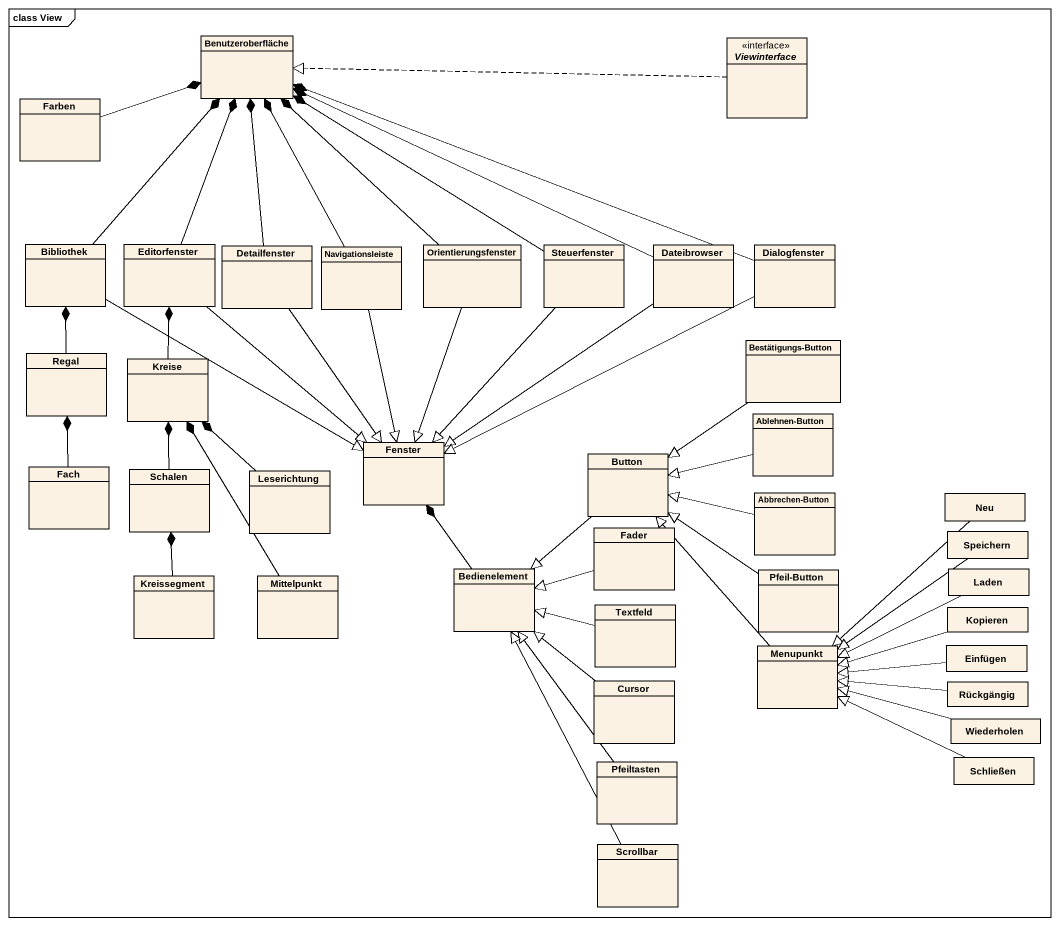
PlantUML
@startuml
mainframe class View
hide circle
hide empty members
class Benutzeroberfläche
interface Viewinterface
class Farben
class Bibliothek
class Editorfenster
class Detailfenster
class Orientierungsfenster
class Steuerfenster
class Dateibrowser
class Dialogfenster
class Navigationsleiste
class Regal
class Kreise
class "Bestätigungs-Button" as Bestätigungs_Button
class Fenster
class "Ablehnen-Button" as Ablehnen_Button
class Fach
class Schalen
class Leserichtung
class Button
class Fader
class "Abbrechen-Button" as Abbrechen_Button
class Neu
class Bedienelement
class Speichern
class Laden
class Kreissegment
class Mittelpunkt
class Textfeld
class "Pfeil-Button" as Pfeil_Button
class Kopieren
class Menupunkt
class Einfügen
class Cursor
class Rückgängig
class Wiederholen
class Pfeiltasten
class Schließen
class Scrollbar
Viewinterface .left.|> Benutzeroberfläche
Farben -right-* Benutzeroberfläche
Bibliothek -up-* Benutzeroberfläche
Bibliothek -right-|> Fenster
Editorfenster -up-* Benutzeroberfläche
Editorfenster --|> Fenster
Detailfenster -up-* Benutzeroberfläche
Detailfenster --|> Fenster
Orientierungsfenster -up-* Benutzeroberfläche
Orientierungsfenster --|> Fenster
Steuerfenster -up-* Benutzeroberfläche
Steuerfenster --|> Fenster
Dateibrowser -left-* Benutzeroberfläche
Dateibrowser --|> Fenster
Dialogfenster -left-* Benutzeroberfläche
Dialogfenster -left-|> Fenster
Navigationsleiste -up-* Benutzeroberfläche
Navigationsleiste --|> Fenster
Regal -up-* Bibliothek
Kreise -up-* Editorfenster
Bestätigungs_Button --|> Button
Ablehnen_Button -left-|> Button
Fach -up-* Regal
Schalen -up-* Kreise
Leserichtung -up-* Kreise
Button --|> Bedienelement
Fader -left-|> Bedienelement
Abbrechen_Button -left-|> Button
Neu --|> Menupunkt
Bedienelement -up-* Fenster
Speichern --|> Menupunkt
Laden -left-|> Menupunkt
Kreissegment -up-* Schalen
Mittelpunkt -up-* Kreise
Textfeld -left-|> Bedienelement
Pfeil_Button -up-|> Button
Kopieren -left-|> Menupunkt
Menupunkt -up-|> Button
Einfügen -left-|> Menupunkt
Cursor -up-|> Bedienelement
Rückgängig -left-|> Menupunkt
Wiederholen -left-|> Menupunkt
Pfeiltasten -up-|> Bedienelement
Schließen -left-|> Menupunkt
Scrollbar -up-|> Bedienelement
@enduml
